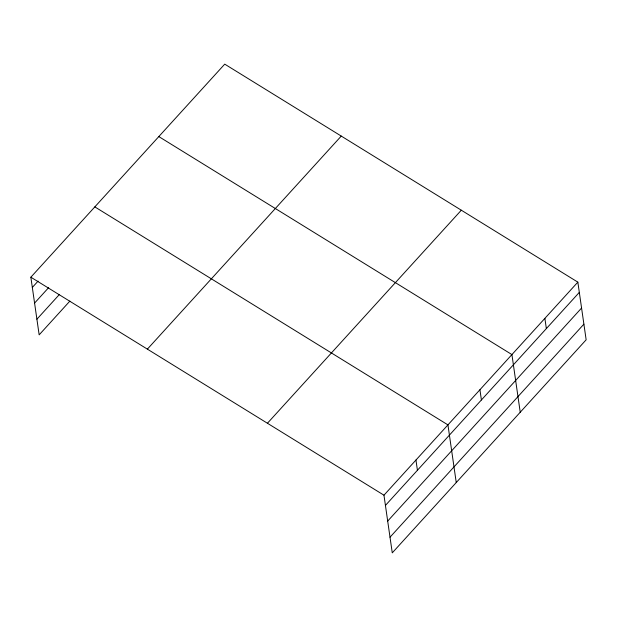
<?xml version="1.0" encoding="UTF-8"?>
<svg xmlns="http://www.w3.org/2000/svg" width="617" height="617" viewBox="0 0 617 617"><rect width="100%" height="100%" fill="white"/><g stroke="black" fill="none" stroke-linecap="round" stroke-linejoin="round"><path stroke-width="0.93" d="M30.85 277.195L224.735 64.145L577.844 282.146L586.15 339.805L392.265 552.855L383.959 495.196L30.85 277.195L39.156 334.854L69.868 301.111M32.323 287.437L38.084 281.105M34.583 303.086L48.658 287.615M36.904 319.205L59.294 294.602M147.378 349.137L341.255 136.087M267.431 423.254L461.315 210.204M383.959 495.196L577.844 282.146M385.432 505.431L579.317 292.381M387.692 521.08L581.569 308.03M390.013 537.206L583.898 324.156M158.816 136.581L511.917 354.582L520.231 412.241M94.833 206.888L447.942 424.889L456.248 482.548M544.88 318.364L546.353 328.599M479.933 389.736L481.407 399.97M415.951 460.043L417.424 470.277"/></g></svg>
